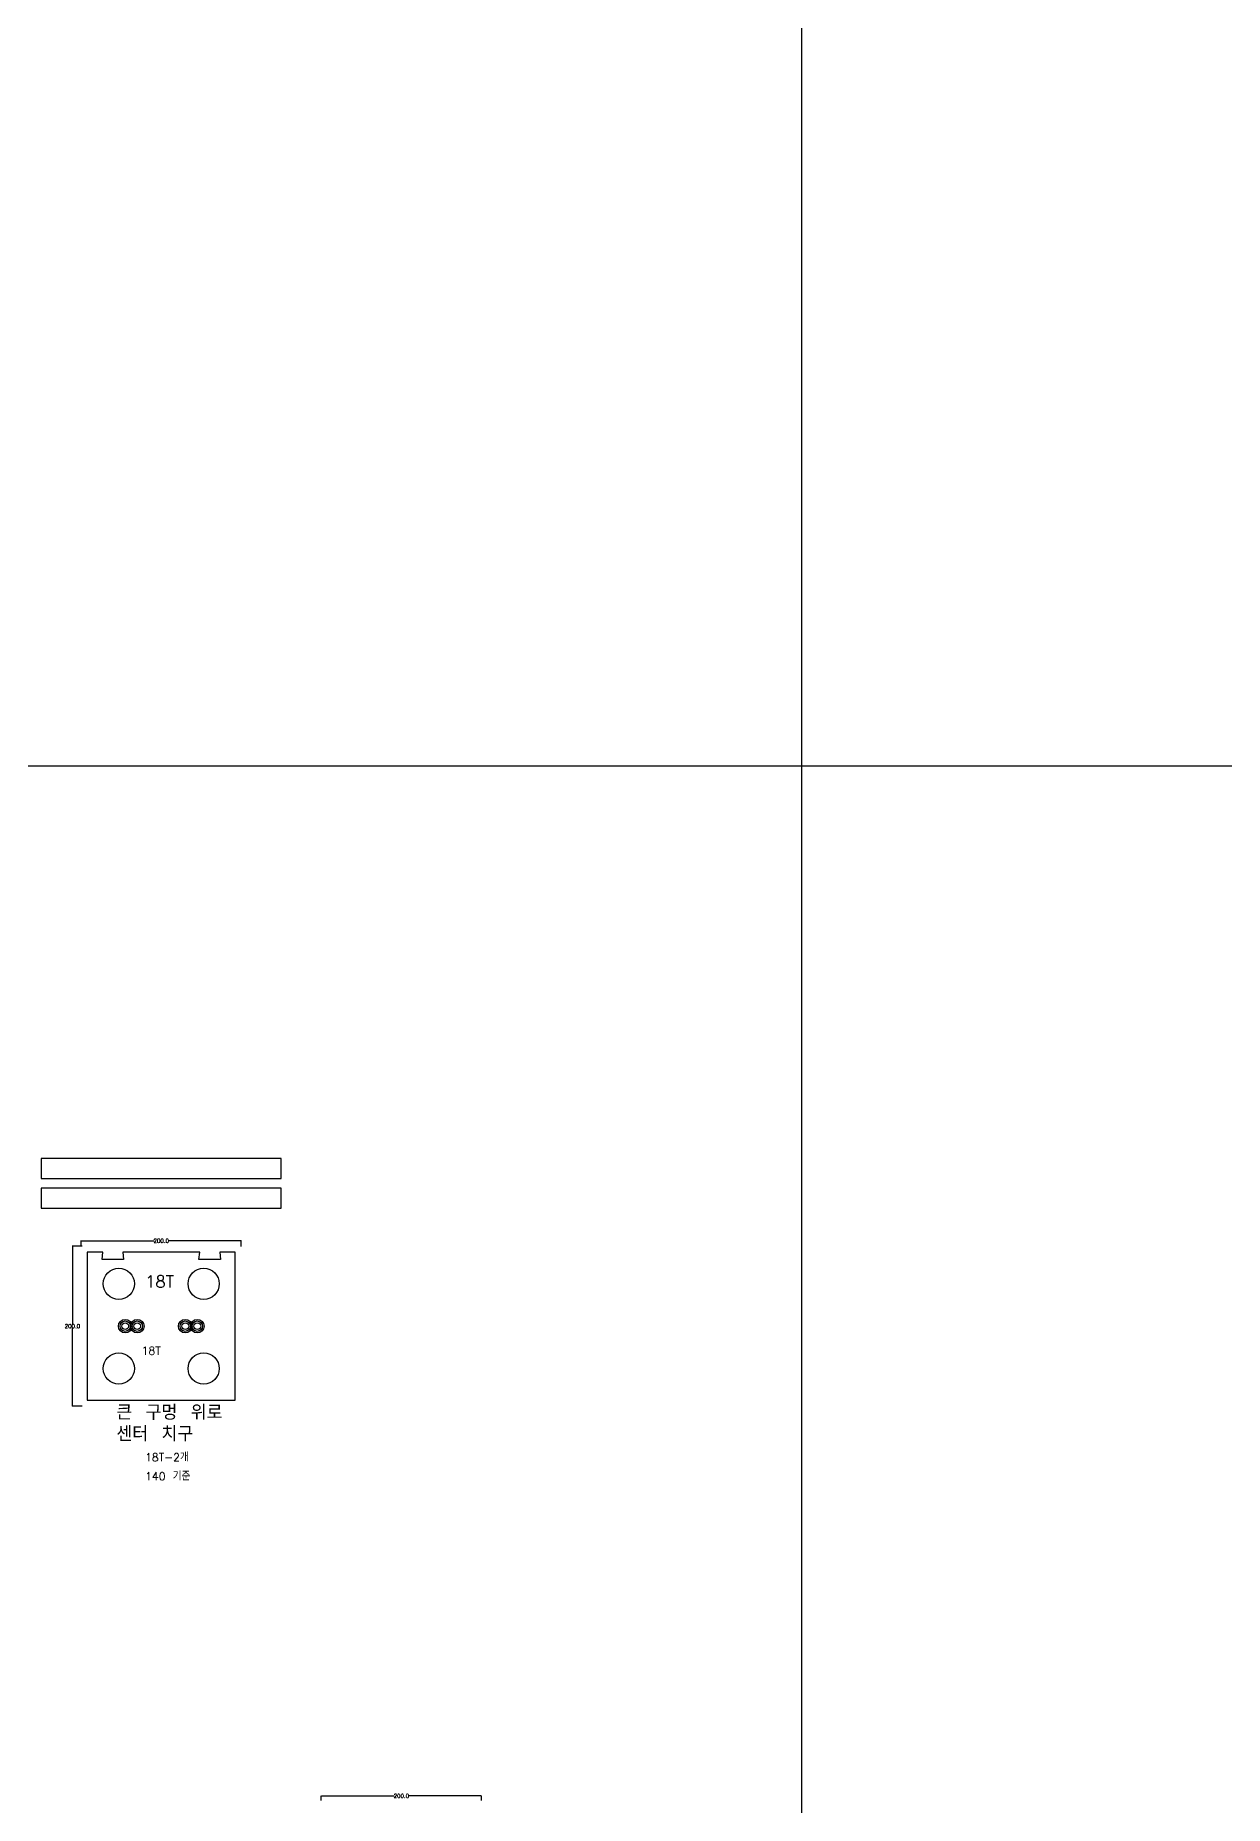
# Model space of a CAD drawing. Header units: millimetres. Extents: x 37110 to 56310, y -3510 to 5490.
# Drawn here: x 39353 to 40839, y -1209 to 1003 of the extents above; entities that cross this region are included whole.
import ezdxf

# ---------------------------------------------------------------- set-up
doc = ezdxf.new("R2010")
doc.units = ezdxf.units.MM
for name, color, linetype in [('TEXT', 3, 'Continuous'), ('볼트 구멍', 7, 'Continuous'), ('치구', 7, 'Continuous'), ('치수', 7, 'Continuous')]:
    doc.layers.add(name, color=color, linetype=linetype)
doc.styles.get("Standard").update_dxf_attribs({"font": 'txt.shx', "bigfont": 'whgtxt.shx'})
doc.dimstyles.get("Standard").update_dxf_attribs({"dimtxt": 7, "dimasz": 0.18, "dimexe": 0.18, "dimexo": 0.0625, "dimgap": 0.09, "dimtad": 0, "dimtih": 1, "dimtoh": 1, "dimdec": 1, "dimzin": 0, "dimdsep": 46, "dimtxsty": 'Standard', "dimcen": 0.09, "dimadec": 0, "dimazin": 0, "dimtfac": 1, "dimtdec": 1, "dimtofl": 0, "dimtmove": 0, "dimatfit": 3, "dimfxl": 0, "dimtolj": 1, "dimtzin": 0, "dimarcsym": 0})

# ---------------------------------------------------------------- blocks, each defined once
blk = doc.blocks.new('*D1842')
at = {"layer": 'Defpoints', "color": 0, "linetype": 'Continuous'}
for p in [(39411, -510), (39399, -710), (39411, -710)]:
    blk.add_point(p, dxfattribs=at)
at = {"layer": '치수', "color": 0, "linetype": 'Continuous', "lineweight": -2}
for p, q in [((39411, -510), (39398.8, -510)), ((39399, -510.2), (39399, -607.4)), ((39399, -709.8), (39399, -612.6)), ((39411, -710), (39398.8, -710))]:
    blk.add_line(p, q, dxfattribs=at)
at = {"layer": '치수', "color": 0, "linetype": 'Continuous'}
for points in [[(39398.9, -510.2), (39399, -510.2), (39399, -510)], [(39398.9, -709.8), (39399, -709.8), (39399, -710)]]:
    blk.add_solid(points, dxfattribs=at)
at = {"layer": '치수', "color": 0, "linetype": 'Continuous', "insert": (39399, -610), "char_height": 5, "attachment_point": 5}
blk.add_mtext('\\A1;200.0', dxfattribs=at)
blk = doc.blocks.new('*D1508')
at = {"layer": 'Defpoints', "color": 0, "linetype": 'Continuous'}
for p in [(39610, -503.3), (39410, -510.7), (39610, -510.7)]:
    blk.add_point(p, dxfattribs=at)
at = {"layer": '치수', "color": 0, "linetype": 'Continuous', "lineweight": -2}
for p, q in [((39410, -510.6), (39410, -503.1)), ((39410.2, -503.3), (39501.2, -503.3)), ((39609.8, -503.3), (39518.8, -503.3)), ((39610, -510.6), (39610, -503.1))]:
    blk.add_line(p, q, dxfattribs=at)
at = {"layer": '치수', "color": 0, "linetype": 'Continuous'}
for points in [[(39410.2, -503.2), (39410.2, -503.3), (39410, -503.3)], [(39609.8, -503.2), (39609.8, -503.3), (39610, -503.3)]]:
    blk.add_solid(points, dxfattribs=at)
at = {"layer": '치수', "color": 0, "linetype": 'Continuous', "insert": (39510, -503.3), "char_height": 5, "attachment_point": 5}
blk.add_mtext('\\A1;200.0', dxfattribs=at)
blk = doc.blocks.new('*D2121')
at = {"layer": 'Defpoints', "color": 0, "linetype": 'Continuous'}
for p in [(39710, -1202.9), (39910, -1197), (39910, -1202.9)]:
    blk.add_point(p, dxfattribs=at)
at = {"layer": '치수', "color": 0, "linetype": 'Continuous', "lineweight": -2}
for p, q in [((39710, -1202.8), (39710, -1196.8)), ((39710.2, -1197), (39801.2, -1197)), ((39909.8, -1197), (39818.8, -1197)), ((39910, -1202.8), (39910, -1196.8))]:
    blk.add_line(p, q, dxfattribs=at)
at = {"layer": '치수', "color": 0, "linetype": 'Continuous'}
for points in [[(39710.2, -1197), (39710.2, -1197), (39710, -1197)], [(39909.8, -1197), (39909.8, -1197), (39910, -1197)]]:
    blk.add_solid(points, dxfattribs=at)
at = {"layer": '치수', "color": 0, "linetype": 'Continuous', "insert": (39810, -1197), "char_height": 5, "attachment_point": 5}
blk.add_mtext('\\A1;200.0', dxfattribs=at)

msp = doc.modelspace()

# ---------------------------------------------------------------- linework, layer by layer
at = {"color": 6}
for p, q in [((40310, 5490), (40310, -3510)), ((56310, 90), (37110, 90))]:
    msp.add_line(p, q, dxfattribs=at)
at = {"layer": '볼트 구멍', "color": 3}
for centre, radius in [((39465, -610), 8.5), ((39465, -610), 4.25), ((39555, -610), 8.5), ((39555, -610), 4.25)]:
    msp.add_circle(centre, radius, dxfattribs=at)
at = {"layer": '볼트 구멍', "color": 6}
for centre in [(39465, -610), (39480, -610), (39540, -610), (39555, -610)]:
    msp.add_circle(centre, 6.5, dxfattribs=at)
at = {"layer": '볼트 구멍', "color": 1}
for centre, radius in [((39480, -610), 8.5), ((39480, -610), 4.25), ((39540, -610), 8.5), ((39540, -610), 4.25)]:
    msp.add_circle(centre, radius, dxfattribs=at)
at = {"layer": '치구'}
for points in [[(39660, -400.394), (39360, -400.394), (39360, -425.394), (39660, -425.394)], [(39660, -437.46), (39360, -437.46), (39360, -462.46), (39660, -462.46)], [(39462, -517.5), (39463, -526.5), (39436, -526.5), (39437, -517.5), (39417.5, -517.5), (39417.5, -702.5), (39602.5, -702.5), (39602.5, -517.5), (39583, -517.5), (39584, -526.5), (39557, -526.5), (39558, -517.5)]]:
    msp.add_lwpolyline(points, close=True, dxfattribs=at)
for centre in [(39457, -557), (39563, -557), (39457, -663), (39563, -663)]:
    msp.add_circle(centre, 19.5, dxfattribs=at)

# ---------------------------------------------------------------- texts
at = {"layer": 'TEXT', "color": 1}
for s, height, p in [('18T', 15, (39489.865, -561.728)), ('18T', 10, (39485.424, -645.715)), ('18T-2개', 10, (39489.664, -778.872)), ('140 기준', 10, (39489.664, -802.624))]:
    msp.add_text(s, height=height, dxfattribs=at).set_placement(p)
at = {"layer": 'TEXT', "color": 1, "linetype": 'Continuous'}
for s, p in [('큰 구멍 위로 ', (39453.902, -727.071)), ('센터 치구', (39453.902, -753.857))]:
    msp.add_text(s, height=18.75, dxfattribs=at).set_placement(p)

# ---------------------------------------------------------------- dimensions: what is measured, and where the dimension line sits
at = {"layer": '치수', "color": 4, "linetype": 'Continuous'}
for base, p1, p2, picture, middle in [((39610, -503.278), (39410, -510.675), (39610, -510.675), '*D1508', (39510, -503.278)), ((39910.005, -1197.01), (39710.005, -1202.893), (39910.005, -1202.893), '*D2121', (39810.005, -1197.01))]:
    dim = msp.add_linear_dim(base=base, p1=p1, p2=p2, dimstyle='Standard', override={"dimtxt": 5}, dxfattribs=at)
    dim.commit()
    dim.dimension.update_dxf_attribs({"geometry": picture, "text_midpoint": middle})
dim = msp.add_linear_dim(base=(39398.97, -710), p1=(39411.04, -510), p2=(39411.04, -710), angle=90, dimstyle='Standard', override={"dimtxt": 5}, dxfattribs=at)
dim.commit()
dim.dimension.update_dxf_attribs({"geometry": '*D1842', "text_midpoint": (39398.97, -610)})

doc.saveas('drawing.dxf')
